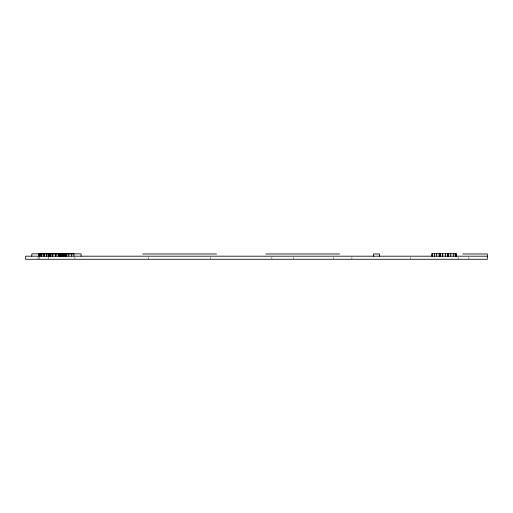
<?xml version="1.0" encoding="UTF-8"?>
<svg xmlns="http://www.w3.org/2000/svg" width="513" height="513" viewBox="0 0 513 513"><rect width="100%" height="100%" fill="white"/><g stroke="black" fill="none" stroke-linecap="round" stroke-linejoin="round"><path stroke-width="0.38" stroke-dasharray="2.56 1.92" d="M468.882 256.962L468.882 259.27M458.109 256.962L458.109 259.27M454.159 253.73L454.159 254.961M410.4 256.962L410.4 259.27M351.918 256.962L351.918 259.27M333.45 256.962L333.45 259.27M293.436 256.962L293.436 259.27M271.89 256.962L271.89 259.27M210.33 256.962L210.33 259.27M148.77 256.962L148.77 259.27M74.898 256.962L74.898 259.27M48.735 256.962L48.735 259.27M39.501 256.962L39.501 259.27M37.962 256.962L37.962 259.27"/><path stroke-width="0.77" d="M142.614 253.973L216.486 253.973M265.734 253.973L339.606 253.973M462.726 253.973L487.35 253.973L487.35 259.27L25.65 259.27L25.65 256.192L487.35 256.192M456.519 256.192L456.519 253.73L439.987 253.73L439.987 256.192M455.871 253.73L455.871 256.192M455.736 253.73L455.736 256.192M455.602 253.73L455.602 256.192M453.306 253.73L453.306 256.192M450.754 253.73L450.754 256.192M448.516 253.73L448.516 256.192M448.067 253.73L448.067 256.192M445.367 253.73L445.367 256.192M442.777 253.73L442.777 256.192M442.616 253.73L442.616 256.192M442.475 253.73L442.475 256.192M440.231 253.73L440.231 256.192M439.41 256.192L439.41 253.73L431.882 253.73L431.946 256.192M439.128 253.73L439.128 256.192M436.64 253.73L436.64 256.192M434.396 253.73L434.396 256.192M432.138 253.73L432.138 256.192M379.62 256.192L379.62 253.973L373.464 253.973L373.464 256.192M81.054 256.192L81.054 253.852L31.806 253.852L31.806 256.192M73.91 256.192L73.91 253.73L38.95 253.73L38.95 256.192M71.705 253.73L71.705 256.192M68.857 253.73L68.857 256.192M66.767 253.73L66.767 256.192M66.645 253.73L66.645 256.192M66.446 253.73L66.446 256.192M66.395 253.73L66.395 256.192M65.965 253.73L65.965 256.192M65.683 253.73L65.683 256.192M65.581 253.73L65.581 256.192M64.914 253.73L64.914 256.192M64.215 253.73L64.215 256.192M63.471 253.73L63.471 256.192M62.669 253.73L62.669 256.192M61.733 253.73L61.733 256.192M60.893 253.73L60.893 256.192M60.168 253.73L60.168 256.192M59.559 253.73L59.559 256.192M59.078 253.73L59.078 256.192M58.719 253.73L58.719 256.192M58.251 253.73L58.251 256.192M56.071 253.73L56.071 256.192M55.333 253.73L55.333 256.192M52.833 253.73L52.833 256.192M52.108 253.73L52.108 256.192M50.255 253.73L50.255 256.192M50.024 253.73L50.024 256.192M49.71 253.73L49.71 256.192M49.088 253.73L49.088 256.192M48.709 253.73L48.709 256.192M46.888 253.73L46.888 256.192M46.6 253.73L46.6 256.192M44.426 253.73L44.426 256.192M43.252 253.73L43.252 256.192M41.194 253.73L41.194 256.192M40.905 253.73L40.905 256.192M39.142 253.73L39.142 256.192M448.304 256.192L448.304 253.73L448.291 256.192M447.772 256.192L447.772 253.73L447.714 256.192"/></g></svg>
